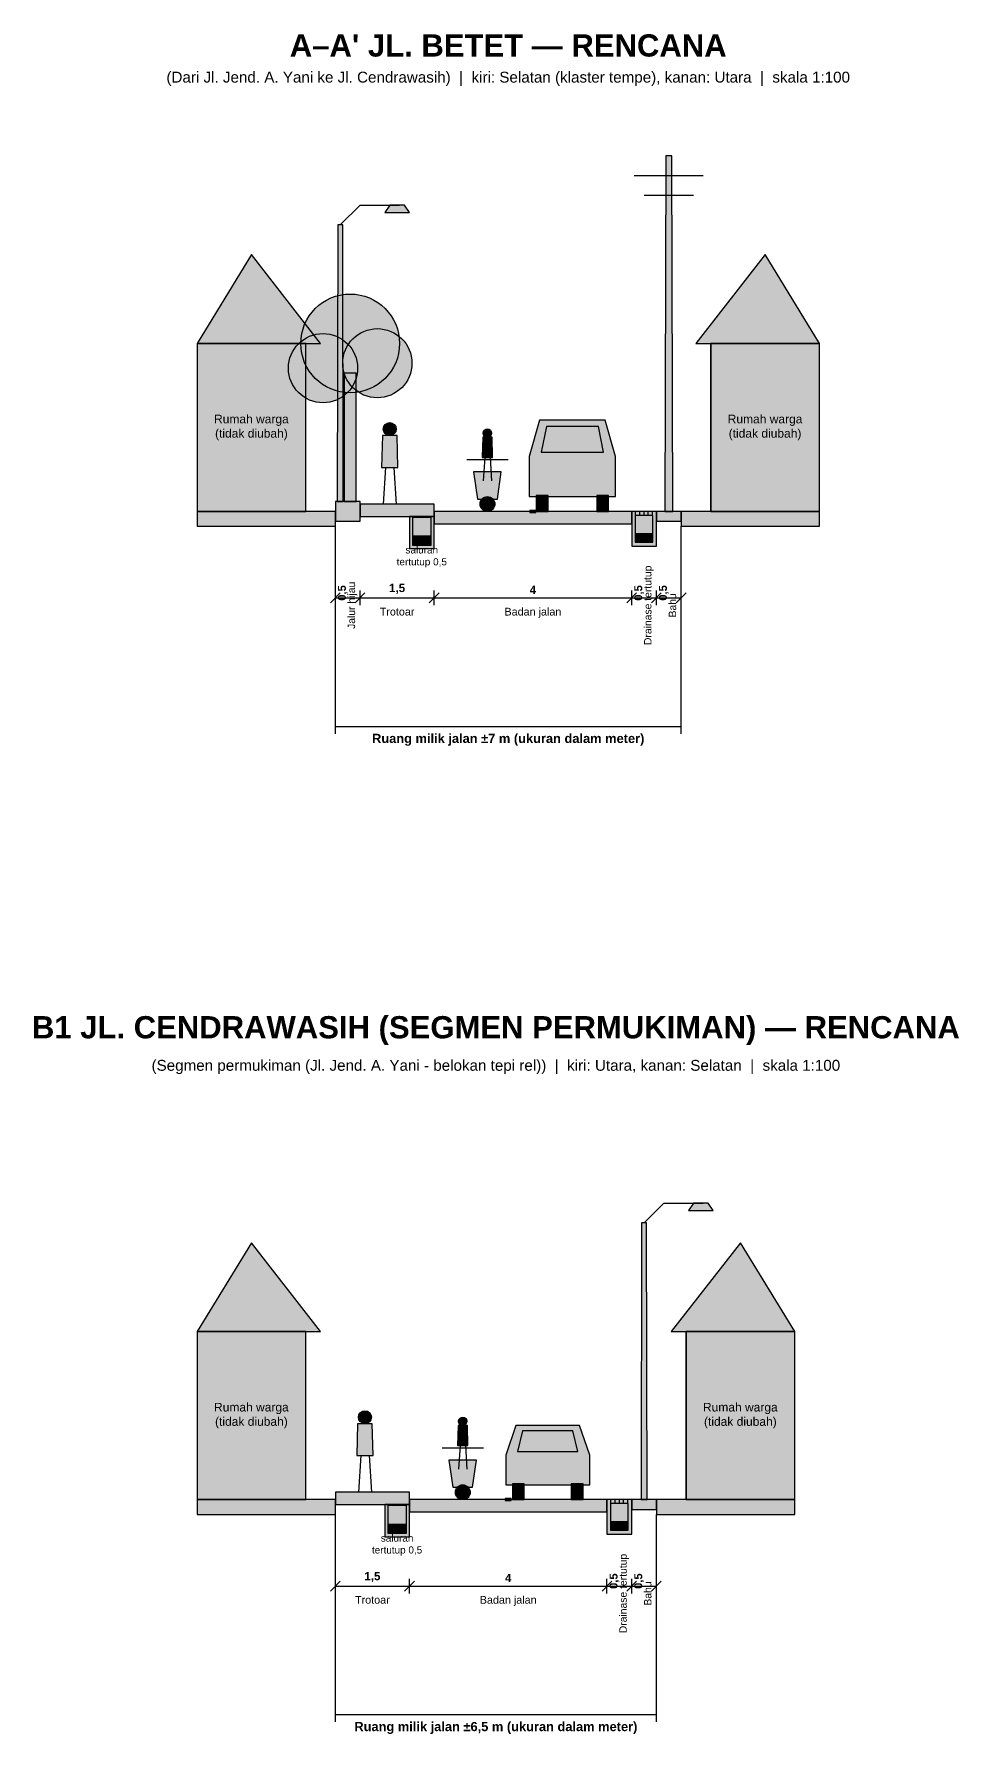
# Model space of a CAD drawing. Header units: metres. Extents: x -3.4 to 37.4, y -64.7 to 9.7.
# Drawn here: x 18.7 to 37.43, y -24.74 to 9.66 of the extents above; entities that cross this region are included whole.
import ezdxf

# ---------------------------------------------------------------- set-up
doc = ezdxf.new("R2010")
doc.units = ezdxf.units.M
for name, color, linetype in [('D32_PNP_BAHU', 7, 'Continuous'), ('D32_PNP_BANGUNAN', 7, 'Continuous'), ('D32_PNP_DIMENSI', 7, 'Continuous'), ('D32_PNP_DRAINASE', 7, 'Continuous'), ('D32_PNP_JALAN', 7, 'Continuous'), ('D32_PNP_JALUR_HIJAU', 7, 'Continuous'), ('D32_PNP_JUDUL', 7, 'Continuous'), ('D32_PNP_KENDARAAN', 7, 'Continuous'), ('D32_PNP_MARKA', 7, 'Continuous'), ('D32_PNP_ORANG', 7, 'Continuous'), ('D32_PNP_TANAH', 7, 'Continuous'), ('D32_PNP_TEKS', 7, 'Continuous'), ('D32_PNP_TROTOAR', 7, 'Continuous'), ('D32_PNP_UTILITAS', 7, 'Continuous'), ('D32_PNP_VEGETASI', 7, 'Continuous')]:
    doc.layers.add(name, color=color, linetype=linetype)
doc.styles.add('D32', font='arial.ttf')

msp = doc.modelspace()

# ---------------------------------------------------------------- hatches: boundary and pattern name
at = {"layer": 'D32_PNP_BAHU', "true_color": 0xbdbdbd}
h = msp.add_hatch(color=7, dxfattribs=at)
h.dxf.hatch_style = 1
h.paths.add_polyline_path([(31.3, -0.2), (31.8, -0.2), (31.8, 0), (31.3, 0)])
h = msp.add_hatch(color=7, dxfattribs=at)
h.dxf.hatch_style = 1
h.paths.add_polyline_path([(30.8, -20.2), (31.3, -20.2), (31.3, -20), (30.8, -20)])
at = {"layer": 'D32_PNP_BANGUNAN', "true_color": 0xc4643c}
h = msp.add_hatch(color=7, dxfattribs=at)
h.dxf.hatch_style = 1
h.paths.add_polyline_path([(22, 3.4), (24.5, 3.4), (23.1, 5.2)])
h = msp.add_hatch(color=7, dxfattribs=at)
h.dxf.hatch_style = 1
h.paths.add_polyline_path([(32.1, 3.4), (34.6, 3.4), (33.5, 5.2)])
at = {"layer": 'D32_PNP_BANGUNAN', "true_color": 0xefe6d2}
h = msp.add_hatch(color=7, dxfattribs=at)
h.dxf.hatch_style = 1
h.paths.add_polyline_path([(22, 0), (24.2, 0), (24.2, 3.4), (22, 3.4)])
h = msp.add_hatch(color=7, dxfattribs=at)
h.dxf.hatch_style = 1
h.paths.add_polyline_path([(32.4, 0), (34.6, 0), (34.6, 3.4), (32.4, 3.4)])
at = {"layer": 'D32_PNP_BANGUNAN', "true_color": 0xc4643c}
h = msp.add_hatch(color=7, dxfattribs=at)
h.dxf.hatch_style = 1
h.paths.add_polyline_path([(22, -16.6), (24.5, -16.6), (23.1, -14.8)])
h = msp.add_hatch(color=7, dxfattribs=at)
h.dxf.hatch_style = 1
h.paths.add_polyline_path([(31.6, -16.6), (34.1, -16.6), (33, -14.8)])
at = {"layer": 'D32_PNP_BANGUNAN', "true_color": 0xefe6d2}
h = msp.add_hatch(color=7, dxfattribs=at)
h.dxf.hatch_style = 1
h.paths.add_polyline_path([(22, -20), (24.2, -20), (24.2, -16.6), (22, -16.6)])
h = msp.add_hatch(color=7, dxfattribs=at)
h.dxf.hatch_style = 1
h.paths.add_polyline_path([(31.9, -20), (34.1, -20), (34.1, -16.6), (31.9, -16.6)])
at = {"layer": 'D32_PNP_DRAINASE', "true_color": 0xbdbdbd}
h = msp.add_hatch(color=7, dxfattribs=at)
h.dxf.hatch_style = 1
h.paths.add_polyline_path([(30.8, -0.7), (31.3, -0.7), (31.3, 0), (30.8, 0)])
h = msp.add_hatch(color=7, dxfattribs=at)
h.dxf.hatch_style = 1
h.paths.add_polyline_path([(26.3, -0.75), (26.8, -0.75), (26.8, -0.1), (26.3, -0.1)])
at = {"layer": 'D32_PNP_DRAINASE', "true_color": 0xffffff}
h = msp.add_hatch(color=7, dxfattribs=at)
h.dxf.hatch_style = 1
h.paths.add_polyline_path([(26.36, -0.68), (26.74, -0.68), (26.74, -0.12), (26.36, -0.12)])
h = msp.add_hatch(color=7, dxfattribs=at)
h.dxf.hatch_style = 1
h.paths.add_polyline_path([(30.87, -0.62), (31.23, -0.62), (31.23, -0.08), (30.87, -0.08)])
at = {"layer": 'D32_PNP_DRAINASE', "true_color": 0x7fb7d9}
h = msp.add_hatch(color=7, dxfattribs=at)
h.dxf.hatch_style = 1
h.paths.add_polyline_path([(26.36, -0.68), (26.74, -0.68), (26.74, -0.5), (26.36, -0.5)])
h = msp.add_hatch(color=7, dxfattribs=at)
h.dxf.hatch_style = 1
h.paths.add_polyline_path([(30.87, -0.62), (31.23, -0.62), (31.23, -0.45), (30.87, -0.45)])
at = {"layer": 'D32_PNP_DRAINASE', "true_color": 0xbdbdbd}
h = msp.add_hatch(color=7, dxfattribs=at)
h.dxf.hatch_style = 1
h.paths.add_polyline_path([(25.8, -20.75), (26.3, -20.75), (26.3, -20.1), (25.8, -20.1)])
at = {"layer": 'D32_PNP_DRAINASE', "true_color": 0xffffff}
h = msp.add_hatch(color=7, dxfattribs=at)
h.dxf.hatch_style = 1
h.paths.add_polyline_path([(25.86, -20.68), (26.24, -20.68), (26.24, -20.12), (25.86, -20.12)])
at = {"layer": 'D32_PNP_DRAINASE', "true_color": 0xbdbdbd}
h = msp.add_hatch(color=7, dxfattribs=at)
h.dxf.hatch_style = 1
h.paths.add_polyline_path([(30.3, -20.7), (30.8, -20.7), (30.8, -20), (30.3, -20)])
at = {"layer": 'D32_PNP_DRAINASE', "true_color": 0xffffff}
h = msp.add_hatch(color=7, dxfattribs=at)
h.dxf.hatch_style = 1
h.paths.add_polyline_path([(30.37, -20.62), (30.73, -20.62), (30.73, -20.08), (30.37, -20.08)])
at = {"layer": 'D32_PNP_DRAINASE', "true_color": 0x7fb7d9}
h = msp.add_hatch(color=7, dxfattribs=at)
h.dxf.hatch_style = 1
h.paths.add_polyline_path([(25.86, -20.68), (26.24, -20.68), (26.24, -20.5), (25.86, -20.5)])
h = msp.add_hatch(color=7, dxfattribs=at)
h.dxf.hatch_style = 1
h.paths.add_polyline_path([(30.37, -20.62), (30.73, -20.62), (30.73, -20.45), (30.37, -20.45)])
at = {"layer": 'D32_PNP_JALAN', "true_color": 0x5b5b5b}
h = msp.add_hatch(color=7, dxfattribs=at)
h.dxf.hatch_style = 1
h.paths.add_polyline_path([(26.8, -0.25), (30.8, -0.25), (30.8, 0), (26.8, 0)])
h = msp.add_hatch(color=7, dxfattribs=at)
h.dxf.hatch_style = 1
h.paths.add_polyline_path([(26.3, -20.25), (30.3, -20.25), (30.3, -20), (26.3, -20)])
at = {"layer": 'D32_PNP_JALUR_HIJAU', "true_color": 0x7fae5a}
h = msp.add_hatch(color=7, dxfattribs=at)
h.dxf.hatch_style = 1
h.paths.add_polyline_path([(24.8, -0.2), (25.3, -0.2), (25.3, 0.2), (24.8, 0.2)])
at = {"layer": 'D32_PNP_KENDARAAN', "true_color": 0xe5e8e8}
h = msp.add_hatch(color=7, dxfattribs=at)
h.dxf.hatch_style = 1
h.paths.add_polyline_path([(28.725, 0.3), (30.475, 0.3), (30.475, 1.11), (30.265, 1.85), (28.935, 1.85), (28.725, 1.11)])
at = {"layer": 'D32_PNP_KENDARAAN', "true_color": 0x85929e}
h = msp.add_hatch(color=7, dxfattribs=at)
h.dxf.hatch_style = 1
h.paths.add_polyline_path([(28.97, 1.2025), (30.23, 1.2025), (30.125, 1.7205), (29.075, 1.7205)])
at = {"layer": 'D32_PNP_KENDARAAN', "true_color": 0x2c3e50}
h = msp.add_hatch(color=7, dxfattribs=at)
h.dxf.hatch_style = 1
h.paths.add_polyline_path([(27.68, 0.25), (28.08, 0.25), (28.16, 0.8), (27.6, 0.8)])
at = {"layer": 'D32_PNP_KENDARAAN', "true_color": 0x222222}
h = msp.add_hatch(color=7, dxfattribs=at)
h.dxf.hatch_style = 1
edge = h.paths.add_edge_path()
edge.add_arc((27.88, 0.15), 0.15, 0, 360)
h = msp.add_hatch(color=7, dxfattribs=at)
h.dxf.hatch_style = 1
h.paths.add_polyline_path([(28.8675, 0), (29.1075, 0), (29.1075, 0.32), (28.8675, 0.32)])
h = msp.add_hatch(color=7, dxfattribs=at)
h.dxf.hatch_style = 1
h.paths.add_polyline_path([(30.0925, 0), (30.3325, 0), (30.3325, 0.32), (30.0925, 0.32)])
at = {"layer": 'D32_PNP_KENDARAAN', "true_color": 0xd0d3d4}
h = msp.add_hatch(color=7, dxfattribs=at)
h.dxf.hatch_style = 1
h.paths.add_polyline_path([(28.25, -19.7), (29.95, -19.7), (29.95, -19.1), (29.746, -18.5), (28.454, -18.5), (28.25, -19.1)])
at = {"layer": 'D32_PNP_KENDARAAN', "true_color": 0x85929e}
h = msp.add_hatch(color=7, dxfattribs=at)
h.dxf.hatch_style = 1
h.paths.add_polyline_path([(28.488, -19.025), (29.712, -19.025), (29.61, -18.605), (28.59, -18.605)])
at = {"layer": 'D32_PNP_KENDARAAN', "true_color": 0x2c3e50}
h = msp.add_hatch(color=7, dxfattribs=at)
h.dxf.hatch_style = 1
h.paths.add_polyline_path([(27.18, -19.75), (27.58, -19.75), (27.66, -19.2), (27.1, -19.2)])
at = {"layer": 'D32_PNP_KENDARAAN', "true_color": 0x222222}
h = msp.add_hatch(color=7, dxfattribs=at)
h.dxf.hatch_style = 1
edge = h.paths.add_edge_path()
edge.add_arc((27.38, -19.85), 0.15, 0, 360)
h = msp.add_hatch(color=7, dxfattribs=at)
h.dxf.hatch_style = 1
h.paths.add_polyline_path([(28.385, -20), (28.625, -20), (28.625, -19.68), (28.385, -19.68)])
h = msp.add_hatch(color=7, dxfattribs=at)
h.dxf.hatch_style = 1
h.paths.add_polyline_path([(29.575, -20), (29.815, -20), (29.815, -19.68), (29.575, -19.68)])
at = {"layer": 'D32_PNP_MARKA', "true_color": 0xffffff}
h = msp.add_hatch(color=7, dxfattribs=at)
h.dxf.hatch_style = 1
h.paths.add_polyline_path([(28.74, -0.02), (28.86, -0.02), (28.86, 0.02), (28.74, 0.02)])
h = msp.add_hatch(color=7, dxfattribs=at)
h.dxf.hatch_style = 1
h.paths.add_polyline_path([(28.24, -20.02), (28.36, -20.02), (28.36, -19.98), (28.24, -19.98)])
at = {"layer": 'D32_PNP_ORANG', "true_color": 0x3a3a3a}
h = msp.add_hatch(color=7, dxfattribs=at)
h.dxf.hatch_style = 1
edge = h.paths.add_edge_path()
edge.add_arc((25.9, 1.668), 0.132, 0, 360)
at = {"layer": 'D32_PNP_ORANG', "true_color": 0x34495e}
h = msp.add_hatch(color=7, dxfattribs=at)
h.dxf.hatch_style = 1
h.paths.add_polyline_path([(25.735, 0.8925), (26.065, 0.8925), (26.0485, 1.536), (25.7515, 1.536)])
h = msp.add_hatch(color=7, dxfattribs=at)
h.dxf.hatch_style = 1
h.paths.add_polyline_path([(27.775, 1.0925), (27.985, 1.0925), (27.9745, 1.502), (27.7855, 1.502)])
at = {"layer": 'D32_PNP_ORANG', "true_color": 0x3a3a3a}
h = msp.add_hatch(color=7, dxfattribs=at)
h.dxf.hatch_style = 1
edge = h.paths.add_edge_path()
edge.add_arc((27.88, 1.586), 0.084, 0, 360)
h = msp.add_hatch(color=7, dxfattribs=at)
h.dxf.hatch_style = 1
edge = h.paths.add_edge_path()
edge.add_arc((25.4, -18.332), 0.132, 0, 360)
at = {"layer": 'D32_PNP_ORANG', "true_color": 0x34495e}
h = msp.add_hatch(color=7, dxfattribs=at)
h.dxf.hatch_style = 1
h.paths.add_polyline_path([(25.235, -19.1075), (25.565, -19.1075), (25.5485, -18.464), (25.2515, -18.464)])
h = msp.add_hatch(color=7, dxfattribs=at)
h.dxf.hatch_style = 1
h.paths.add_polyline_path([(27.275, -18.9075), (27.485, -18.9075), (27.4745, -18.498), (27.2855, -18.498)])
at = {"layer": 'D32_PNP_ORANG', "true_color": 0x3a3a3a}
h = msp.add_hatch(color=7, dxfattribs=at)
h.dxf.hatch_style = 1
edge = h.paths.add_edge_path()
edge.add_arc((27.38, -18.414), 0.084, 0, 360)
at = {"layer": 'D32_PNP_TANAH', "true_color": 0xb59468}
h = msp.add_hatch(color=7, dxfattribs=at)
h.dxf.hatch_style = 1
h.paths.add_polyline_path([(22, -0.3), (24.8, -0.3), (24.8, 0), (22, 0)])
h = msp.add_hatch(color=7, dxfattribs=at)
h.dxf.hatch_style = 1
h.paths.add_polyline_path([(31.8, -0.3), (34.6, -0.3), (34.6, 0), (31.8, 0)])
h = msp.add_hatch(color=7, dxfattribs=at)
h.dxf.hatch_style = 1
h.paths.add_polyline_path([(22, -20.3), (24.8, -20.3), (24.8, -20), (22, -20)])
h = msp.add_hatch(color=7, dxfattribs=at)
h.dxf.hatch_style = 1
h.paths.add_polyline_path([(31.3, -20.3), (34.1, -20.3), (34.1, -20), (31.3, -20)])
at = {"layer": 'D32_PNP_TROTOAR', "true_color": 0xd9c7a3}
h = msp.add_hatch(color=7, dxfattribs=at)
h.dxf.hatch_style = 1
h.paths.add_polyline_path([(25.3, -0.1), (26.8, -0.1), (26.8, 0.15), (25.3, 0.15)])
h = msp.add_hatch(color=7, dxfattribs=at)
h.dxf.hatch_style = 1
h.paths.add_polyline_path([(24.8, -20.1), (26.3, -20.1), (26.3, -19.85), (24.8, -19.85)])
at = {"layer": 'D32_PNP_UTILITAS', "true_color": 0xbdbdbd}
h = msp.add_hatch(color=7, dxfattribs=at)
h.dxf.hatch_style = 1
h.paths.add_polyline_path([(31.47, 0), (31.63, 0), (31.61, 7.2), (31.49, 7.2)])
at = {"layer": 'D32_PNP_UTILITAS', "true_color": 0xf4d03f}
h = msp.add_hatch(color=7, dxfattribs=at)
h.dxf.hatch_style = 1
h.paths.add_polyline_path([(25.8, 6.05), (26.3, 6.05), (26.2, 6.2), (25.9, 6.2)])
at = {"layer": 'D32_PNP_UTILITAS', "true_color": 0xbdbdbd}
h = msp.add_hatch(color=7, dxfattribs=at)
h.dxf.hatch_style = 1
h.paths.add_polyline_path([(24.84, 0.2), (24.96, 0.2), (24.95, 5.8), (24.85, 5.8)])
at = {"layer": 'D32_PNP_UTILITAS', "true_color": 0xf4d03f}
h = msp.add_hatch(color=7, dxfattribs=at)
h.dxf.hatch_style = 1
h.paths.add_polyline_path([(31.95, -14.15), (32.45, -14.15), (32.35, -14), (32.05, -14)])
at = {"layer": 'D32_PNP_UTILITAS', "true_color": 0xbdbdbd}
h = msp.add_hatch(color=7, dxfattribs=at)
h.dxf.hatch_style = 1
h.paths.add_polyline_path([(30.99, -20), (31.11, -20), (31.1, -14.4), (31, -14.4)])
at = {"layer": 'D32_PNP_VEGETASI', "true_color": 0x4f8a3a}
h = msp.add_hatch(color=7, dxfattribs=at)
h.dxf.hatch_style = 1
edge = h.paths.add_edge_path()
edge.add_arc((25.1, 3.4), 1, 0, 360)
at = {"layer": 'D32_PNP_VEGETASI', "true_color": 0x6aa84f}
h = msp.add_hatch(color=7, dxfattribs=at)
h.dxf.hatch_style = 1
edge = h.paths.add_edge_path()
edge.add_arc((24.55, 2.9), 0.7, 0, 360)
h = msp.add_hatch(color=7, dxfattribs=at)
h.dxf.hatch_style = 1
edge = h.paths.add_edge_path()
edge.add_arc((25.65, 3), 0.7, 0, 360)
at = {"layer": 'D32_PNP_VEGETASI', "true_color": 0x7a5230}
h = msp.add_hatch(color=7, dxfattribs=at)
h.dxf.hatch_style = 1
h.paths.add_polyline_path([(24.98, 0.2), (25.22, 0.2), (25.22, 2.8), (24.98, 2.8)])

# ---------------------------------------------------------------- linework, layer by layer
at = {"layer": 'D32_PNP_BAHU'}
for points in [[(31.3, -0.2), (31.8, -0.2), (31.8, 0), (31.3, 0)], [(30.8, -20.2), (31.3, -20.2), (31.3, -20), (30.8, -20)]]:
    msp.add_lwpolyline(points, close=True, dxfattribs=at)
at = {"layer": 'D32_PNP_BANGUNAN'}
for points in [[(22, 3.4), (24.5, 3.4), (23.1, 5.2)], [(32.1, 3.4), (34.6, 3.4), (33.5, 5.2)], [(22, 0), (24.2, 0), (24.2, 3.4), (22, 3.4)], [(32.4, 0), (34.6, 0), (34.6, 3.4), (32.4, 3.4)], [(22, -16.6), (24.5, -16.6), (23.1, -14.8)], [(31.6, -16.6), (34.1, -16.6), (33, -14.8)], [(22, -20), (24.2, -20), (24.2, -16.6), (22, -16.6)], [(31.9, -20), (34.1, -20), (34.1, -16.6), (31.9, -16.6)]]:
    msp.add_lwpolyline(points, close=True, dxfattribs=at)
at = {"layer": 'D32_PNP_BANGUNAN', "true_color": 0x2f3318}
for points in [[(24.2, 0), (24.2, 3.4)], [(32.4, 0), (32.4, 3.4)], [(24.2, -20), (24.2, -16.6)], [(31.9, -20), (31.9, -16.6)]]:
    msp.add_lwpolyline(points, dxfattribs=at)
at = {"layer": 'D32_PNP_DIMENSI', "true_color": 0x2f3318}
for points in [[(24.8, -4.5), (24.8, -0.3)], [(31.8, -4.5), (31.8, -0.3)], [(24.7, -1.85), (24.9, -1.65)], [(24.8, -1.9), (24.8, -1.6)], [(25.2, -1.85), (25.4, -1.65)], [(25.2, -1.85), (25.4, -1.65)], [(25.3, -1.9), (25.3, -1.6)], [(25.3, -1.9), (25.3, -1.6)], [(26.7, -1.85), (26.9, -1.65)], [(26.7, -1.85), (26.9, -1.65)], [(26.8, -1.9), (26.8, -1.6)], [(26.8, -1.9), (26.8, -1.6)], [(30.7, -1.85), (30.9, -1.65)], [(30.7, -1.85), (30.9, -1.65)], [(30.8, -1.9), (30.8, -1.6)], [(30.8, -1.9), (30.8, -1.6)], [(31.2, -1.85), (31.4, -1.65)], [(31.2, -1.85), (31.4, -1.65)], [(31.3, -1.9), (31.3, -1.6)], [(31.3, -1.9), (31.3, -1.6)], [(31.7, -1.85), (31.9, -1.65)], [(31.8, -1.9), (31.8, -1.6)], [(24.8, -1.75), (25.3, -1.75)], [(25.3, -1.75), (26.8, -1.75)], [(26.8, -1.75), (30.8, -1.75)], [(30.8, -1.75), (31.3, -1.75)], [(31.3, -1.75), (31.8, -1.75)], [(24.8, -4.35), (31.8, -4.35)], [(24.8, -24.5), (24.8, -20.3)], [(31.3, -24.5), (31.3, -20.3)], [(24.7, -21.85), (24.9, -21.65)], [(24.8, -21.9), (24.8, -21.6)], [(26.2, -21.85), (26.4, -21.65)], [(26.2, -21.85), (26.4, -21.65)], [(26.3, -21.9), (26.3, -21.6)], [(26.3, -21.9), (26.3, -21.6)], [(30.2, -21.85), (30.4, -21.65)], [(30.2, -21.85), (30.4, -21.65)], [(30.3, -21.9), (30.3, -21.6)], [(30.3, -21.9), (30.3, -21.6)], [(30.7, -21.85), (30.9, -21.65)], [(30.7, -21.85), (30.9, -21.65)], [(30.8, -21.9), (30.8, -21.6)], [(30.8, -21.9), (30.8, -21.6)], [(31.2, -21.85), (31.4, -21.65)], [(31.3, -21.9), (31.3, -21.6)], [(24.8, -21.75), (26.3, -21.75)], [(26.3, -21.75), (30.3, -21.75)], [(30.3, -21.75), (30.8, -21.75)], [(30.8, -21.75), (31.3, -21.75)], [(24.8, -24.35), (31.3, -24.35)]]:
    msp.add_lwpolyline(points, dxfattribs=at)
at = {"layer": 'D32_PNP_DRAINASE'}
for points in [[(30.8, -0.7), (31.3, -0.7), (31.3, 0), (30.8, 0)], [(26.3, -0.75), (26.8, -0.75), (26.8, -0.1), (26.3, -0.1)], [(26.36, -0.68), (26.74, -0.68), (26.74, -0.12), (26.36, -0.12)], [(30.87, -0.62), (31.23, -0.62), (31.23, -0.08), (30.87, -0.08)], [(26.36, -0.68), (26.74, -0.68), (26.74, -0.5), (26.36, -0.5)], [(30.87, -0.62), (31.23, -0.62), (31.23, -0.45), (30.87, -0.45)], [(25.8, -20.75), (26.3, -20.75), (26.3, -20.1), (25.8, -20.1)], [(25.86, -20.68), (26.24, -20.68), (26.24, -20.12), (25.86, -20.12)], [(30.3, -20.7), (30.8, -20.7), (30.8, -20), (30.3, -20)], [(30.37, -20.62), (30.73, -20.62), (30.73, -20.08), (30.37, -20.08)], [(25.86, -20.68), (26.24, -20.68), (26.24, -20.5), (25.86, -20.5)], [(30.37, -20.62), (30.73, -20.62), (30.73, -20.45), (30.37, -20.45)]]:
    msp.add_lwpolyline(points, close=True, dxfattribs=at)
at = {"layer": 'D32_PNP_DRAINASE', "true_color": 0x2f3318}
for points in [[(30.88, -0.08), (30.88, 0)], [(30.965, -0.08), (30.965, 0)], [(31.05, -0.08), (31.05, 0)], [(31.135, -0.08), (31.135, 0)], [(31.22, -0.08), (31.22, 0)], [(30.38, -20.08), (30.38, -20)], [(30.465, -20.08), (30.465, -20)], [(30.55, -20.08), (30.55, -20)], [(30.635, -20.08), (30.635, -20)], [(30.72, -20.08), (30.72, -20)]]:
    msp.add_lwpolyline(points, dxfattribs=at)
at = {"layer": 'D32_PNP_JALAN'}
for points in [[(26.8, -0.25), (30.8, -0.25), (30.8, 0), (26.8, 0)], [(26.3, -20.25), (30.3, -20.25), (30.3, -20), (26.3, -20)]]:
    msp.add_lwpolyline(points, close=True, dxfattribs=at)
at = {"layer": 'D32_PNP_JALAN', "true_color": 0x2f3318}
for points in [[(28.8, 0.01), (28.8, 0.01)], [(28.3, -19.99), (28.3, -19.99)]]:
    msp.add_lwpolyline(points, dxfattribs=at)
at = {"layer": 'D32_PNP_JALUR_HIJAU'}
msp.add_lwpolyline([(24.8, -0.2), (25.3, -0.2), (25.3, 0.2), (24.8, 0.2)], close=True, dxfattribs=at)
at = {"layer": 'D32_PNP_KENDARAAN'}
for points in [[(28.725, 0.3), (30.475, 0.3), (30.475, 1.11), (30.265, 1.85), (28.935, 1.85), (28.725, 1.11)], [(28.97, 1.2025), (30.23, 1.2025), (30.125, 1.7205), (29.075, 1.7205)], [(27.68, 0.25), (28.08, 0.25), (28.16, 0.8), (27.6, 0.8)], [(28.8675, 0), (29.1075, 0), (29.1075, 0.32), (28.8675, 0.32)], [(30.0925, 0), (30.3325, 0), (30.3325, 0.32), (30.0925, 0.32)], [(28.25, -19.7), (29.95, -19.7), (29.95, -19.1), (29.746, -18.5), (28.454, -18.5), (28.25, -19.1)], [(28.488, -19.025), (29.712, -19.025), (29.61, -18.605), (28.59, -18.605)], [(27.18, -19.75), (27.58, -19.75), (27.66, -19.2), (27.1, -19.2)], [(28.385, -20), (28.625, -20), (28.625, -19.68), (28.385, -19.68)], [(29.575, -20), (29.815, -20), (29.815, -19.68), (29.575, -19.68)]]:
    msp.add_lwpolyline(points, close=True, dxfattribs=at)
at = {"layer": 'D32_PNP_KENDARAAN', "true_color": 0x222222}
for points in [[(27.46, 1.05), (28.3, 1.05)], [(26.96, -18.95), (27.8, -18.95)]]:
    msp.add_lwpolyline(points, dxfattribs=at)
at = {"layer": 'D32_PNP_KENDARAAN'}
for centre in [(27.88, 0.15), (27.38, -19.85)]:
    msp.add_circle(centre, 0.15, dxfattribs=at)
at = {"layer": 'D32_PNP_MARKA'}
for points in [[(28.74, -0.02), (28.86, -0.02), (28.86, 0.02), (28.74, 0.02)], [(28.24, -20.02), (28.36, -20.02), (28.36, -19.98), (28.24, -19.98)]]:
    msp.add_lwpolyline(points, close=True, dxfattribs=at)
at = {"layer": 'D32_PNP_ORANG'}
for points in [[(25.735, 0.8925), (26.065, 0.8925), (26.0485, 1.536), (25.7515, 1.536)], [(27.775, 1.0925), (27.985, 1.0925), (27.9745, 1.502), (27.7855, 1.502)], [(25.235, -19.1075), (25.565, -19.1075), (25.5485, -18.464), (25.2515, -18.464)], [(27.275, -18.9075), (27.485, -18.9075), (27.4745, -18.498), (27.2855, -18.498)]]:
    msp.add_lwpolyline(points, close=True, dxfattribs=at)
at = {"layer": 'D32_PNP_ORANG', "true_color": 0x3a3a3a}
for points in [[(27.8275, 1.0925), (27.796, 0.62)], [(27.9325, 1.0925), (27.964, 0.62)], [(25.8175, 0.8925), (25.768, 0.15)], [(25.9825, 0.8925), (26.032, 0.15)], [(27.3275, -18.9075), (27.296, -19.38)], [(27.4325, -18.9075), (27.464, -19.38)], [(25.3175, -19.1075), (25.268, -19.85)], [(25.4825, -19.1075), (25.532, -19.85)]]:
    msp.add_lwpolyline(points, dxfattribs=at)
at = {"layer": 'D32_PNP_ORANG'}
for centre, radius in [((25.9, 1.668), 0.132), ((27.88, 1.586), 0.084), ((25.4, -18.332), 0.132), ((27.38, -18.414), 0.084)]:
    msp.add_circle(centre, radius, dxfattribs=at)
at = {"layer": 'D32_PNP_TANAH'}
for points in [[(22, -0.3), (24.8, -0.3), (24.8, 0), (22, 0)], [(31.8, -0.3), (34.6, -0.3), (34.6, 0), (31.8, 0)], [(22, -20.3), (24.8, -20.3), (24.8, -20), (22, -20)], [(31.3, -20.3), (34.1, -20.3), (34.1, -20), (31.3, -20)]]:
    msp.add_lwpolyline(points, close=True, dxfattribs=at)
at = {"layer": 'D32_PNP_TROTOAR'}
for points in [[(25.3, -0.1), (26.8, -0.1), (26.8, 0.15), (25.3, 0.15)], [(24.8, -20.1), (26.3, -20.1), (26.3, -19.85), (24.8, -19.85)]]:
    msp.add_lwpolyline(points, close=True, dxfattribs=at)
at = {"layer": 'D32_PNP_TROTOAR', "true_color": 0x2f3318}
for points in [[(26.8, -0.25), (26.8, 0.15)], [(26.3, -20.25), (26.3, -19.85)]]:
    msp.add_lwpolyline(points, dxfattribs=at)
at = {"layer": 'D32_PNP_UTILITAS'}
for points in [[(31.47, 0), (31.63, 0), (31.61, 7.2), (31.49, 7.2)], [(25.8, 6.05), (26.3, 6.05), (26.2, 6.2), (25.9, 6.2)], [(24.84, 0.2), (24.96, 0.2), (24.95, 5.8), (24.85, 5.8)], [(31.95, -14.15), (32.45, -14.15), (32.35, -14), (32.05, -14)], [(30.99, -20), (31.11, -20), (31.1, -14.4), (31, -14.4)]]:
    msp.add_lwpolyline(points, close=True, dxfattribs=at)
at = {"layer": 'D32_PNP_UTILITAS', "true_color": 0x2f3318}
for points in [[(30.85, 6.8), (32.25, 6.8)], [(24.9, 5.8), (25.3, 6.2), (26.1, 6.2)], [(31.05, 6.4), (32.05, 6.4)], [(31.05, -14.4), (31.45, -14), (32.25, -14)]]:
    msp.add_lwpolyline(points, dxfattribs=at)
at = {"layer": 'D32_PNP_VEGETASI'}
msp.add_lwpolyline([(24.98, 0.2), (25.22, 0.2), (25.22, 2.8), (24.98, 2.8)], close=True, dxfattribs=at)
for centre, radius in [((25.1, 3.4), 1), ((24.55, 2.9), 0.7), ((25.65, 3), 0.7)]:
    msp.add_circle(centre, radius, dxfattribs=at)

# ---------------------------------------------------------------- texts
at = {"layer": 'D32_PNP_DIMENSI', "rotation": 90, "style": 'D32'}
for s, insert, char_height, attachment_point in [('Drainase tertutup', (31.05, -1.9), 0.15, 2), ('\\fArial|b1;0,5', (25.05, -1.65), 0.162, 8), ('Jalur hijau', (25.05, -1.9), 0.15, 2), ('\\fArial|b1;0,5', (31.05, -1.65), 0.162, 8), ('\\fArial|b1;0,5', (31.55, -1.65), 0.162, 8), ('Bahu', (31.55, -1.9), 0.15, 2), ('Drainase tertutup', (30.55, -21.9), 0.15, 2), ('\\fArial|b1;0,5', (30.55, -21.65), 0.162, 8), ('\\fArial|b1;0,5', (31.05, -21.65), 0.162, 8), ('Bahu', (31.05, -21.9), 0.15, 2)]:
    msp.add_mtext(s, dxfattribs=dict(at, insert=insert, char_height=char_height, attachment_point=attachment_point))
at = {"layer": 'D32_PNP_DIMENSI', "style": 'D32'}
for s, insert, char_height, attachment_point in [('\\fArial|b1;1,5', (26.05, -1.67), 0.168, 8), ('\\fArial|b1;4', (28.8, -1.67), 0.168, 8), ('Trotoar', (26.05, -1.95), 0.156, 2), ('Badan jalan', (28.8, -1.95), 0.156, 2), ('\\fArial|b1;Ruang milik jalan ±7 m (ukuran dalam meter)', (28.3, -4.5), 0.186, 2), ('\\fArial|b1;1,5', (25.55, -21.67), 0.168, 8), ('\\fArial|b1;4', (28.3, -21.67), 0.168, 8), ('Trotoar', (25.55, -21.95), 0.156, 2), ('Badan jalan', (28.3, -21.95), 0.156, 2), ('\\fArial|b1;Ruang milik jalan ±6,5 m (ukuran dalam meter)', (28.05, -24.5), 0.186, 2)]:
    msp.add_mtext(s, dxfattribs=dict(at, insert=insert, char_height=char_height, attachment_point=attachment_point))
at = {"layer": 'D32_PNP_JUDUL', "style": 'D32'}
for s, insert, char_height, attachment_point in [("\\fArial|b1;A–A' JL. BETET — RENCANA", (28.3, 9.2), 0.45, 8), ('(Dari Jl. Jend. A. Yani ke Jl. Cendrawasih)  |  kiri: Selatan (klaster tempe), kanan: Utara  |  skala 1:100', (28.3, 8.9), 0.22, 2), ('\\fArial|b1;B1 JL. CENDRAWASIH (SEGMEN PERMUKIMAN) — RENCANA', (28.05, -10.8), 0.45, 8), ('(Segmen permukiman (Jl. Jend. A. Yani - belokan tepi rel))  |  kiri: Utara, kanan: Selatan  |  skala 1:100', (28.05, -11.1), 0.22, 2)]:
    msp.add_mtext(s, dxfattribs=dict(at, insert=insert, char_height=char_height, attachment_point=attachment_point))
at = {"layer": 'D32_PNP_TEKS', "attachment_point": 5, "style": 'D32'}
for s, insert, char_height in [('Rumah warga\\P(tidak diubah)', (23.1, 1.7), 0.174), ('Rumah warga\\P(tidak diubah)', (33.5, 1.7), 0.174), ('saluran\\Ptertutup 0,5', (26.55, -0.92), 0.144), ('Rumah warga\\P(tidak diubah)', (23.1, -18.3), 0.174), ('Rumah warga\\P(tidak diubah)', (33, -18.3), 0.174), ('saluran\\Ptertutup 0,5', (26.05, -20.92), 0.144)]:
    msp.add_mtext(s, dxfattribs=dict(at, insert=insert, char_height=char_height))

doc.saveas('drawing.dxf')
